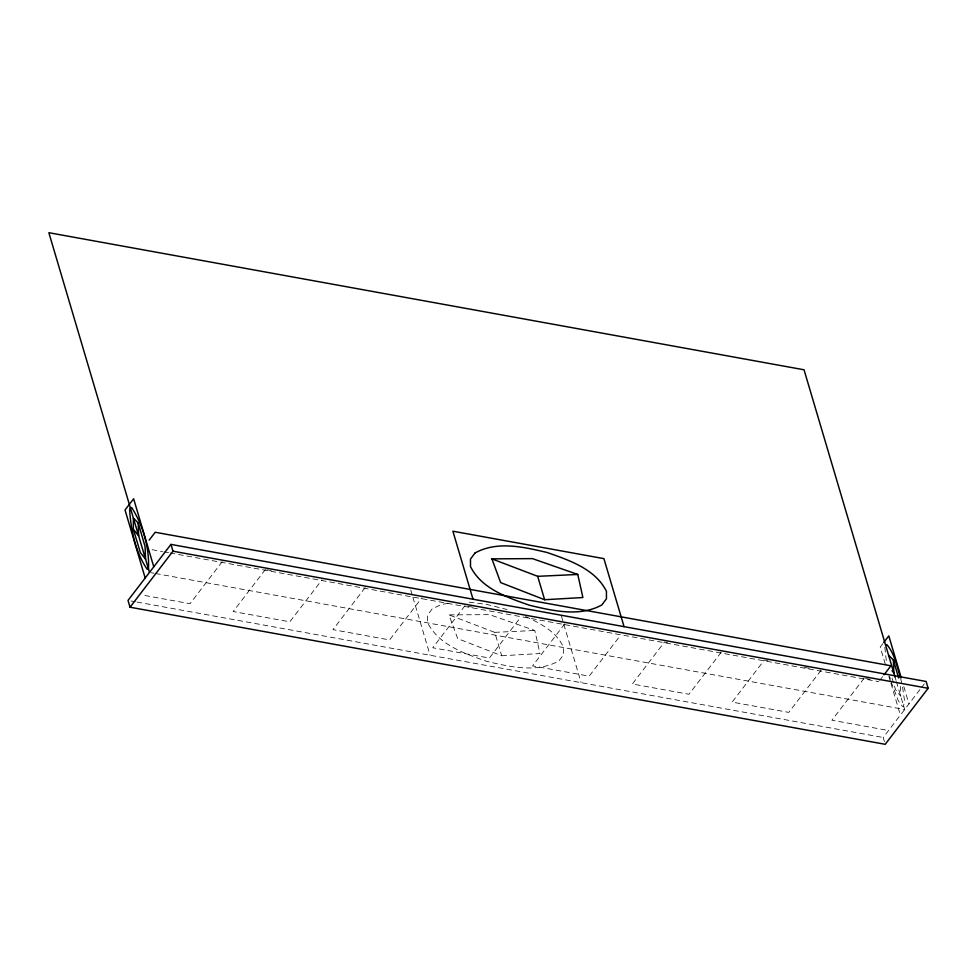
<?xml version="1.0" encoding="UTF-8"?>
<svg xmlns="http://www.w3.org/2000/svg" width="977" height="977" viewBox="0 0 977 977"><rect width="100%" height="100%" fill="white"/><g stroke="black" fill="none" stroke-linecap="round" stroke-linejoin="round"><path stroke-width="0.73" stroke-dasharray="4.88 3.66" d="M884.832 647.226L886.713 664.543M222.219 561.677L190.014 603.701L142.324 595.042M265.378 569.518L233.173 611.529L289.803 621.812L322.019 579.801M365.166 587.629L332.962 629.652L389.603 639.923L421.808 597.912M464.954 605.74L432.75 647.763L489.392 658.046L520.68 617.232M564.755 623.863L532.55 665.874L589.18 676.157L620.468 635.343M721.185 652.257L688.98 694.268L632.339 683.998L664.543 641.974L667.523 642.512M820.973 670.369L788.769 712.392L732.127 702.109L764.332 660.086L768.814 660.904M882.793 643.721L880.228 647.079L885.797 665.899M864.132 678.209L831.928 720.22L888.557 730.503M879.654 680.505L883.123 675.974M884.405 741.592L883.196 737.501L920.761 688.492M921.567 687.442L924.303 683.863M448.077 603.298L441.054 604.592L432.127 608.964L427.535 615.119L427.56 622.618C438.649 644.893 464.71 653.613 486.693 661.331C509.909 666.864 536.788 673.19 558.917 660.941L563.521 654.798L563.497 647.287C556.511 631.704 540.318 623.314 525.541 616.475M501.69 655.762L539.951 653.552L534.834 630.483L489.514 614.643L448.956 614.887L457.7 638.628L501.69 655.762L494.753 632.351L448.956 614.887M494.753 632.351L534.834 630.483M469.18 602.198L486.461 604.348L507.026 609.514M266.868 569.786L271.337 570.592M467.934 606.29L472.416 607.096M804.584 667.401L809.054 668.207M865.622 678.478L870.092 679.284M152.082 549.709L162.597 551.626M164.087 551.895L168.594 552.713M170.096 552.982L878.787 681.628M150.983 572.681L153.987 573.23M155.49 573.499L904.665 709.497M131.016 600.965L135.51 601.783M137.012 602.052L883.196 737.501M891.134 681.824L898.266 700.692L902.345 706.359L903.652 706.09L904.372 699.471L902.467 686.428M892.038 678.038L895.555 689.677L900.757 696.296L900.281 684.987M903.81 686.526L908.964 703.892M895.115 677.269L896.031 680.334M896.422 681.665L904.775 709.876M888.801 676.023L890.511 681.812M890.939 683.265L900.367 715.103M561.396 616.096L581.12 682.667M410.792 590.132L412.502 595.921M412.929 597.362L430.088 655.249M889.62 676.487L890.352 679.174M900.672 678.539L901.869 683.79"/><path stroke-width="1.47" d="M133.324 529.314L133.385 518.091L138.209 522.939L145.048 546.485L145.573 559.198L140.37 552.591L133.324 529.314L138.636 535.799L138.209 522.939M149.139 540.171L155.209 532.257L890.926 665.801L883.99 674.851M170.951 544.397L128.011 600.415L130.026 607.218L885.211 744.303L928.15 688.284L926.135 681.482L170.951 544.397L172.966 551.199L130.026 607.218M883.66 642.597L888.814 635.88L901.246 677.843M885.528 644.881L886.835 644.612C894.59 653.625 896.788 666.106 900.306 677.183M544.629 599.731L582.903 597.533L577.773 574.452L532.453 558.624L491.895 558.868L500.639 582.597L544.629 599.731L537.692 576.332L491.895 558.868M537.692 576.332L577.773 574.452M172.966 551.199L928.15 688.284M888.569 655.176L893.393 660.025L898.62 678.038M892.05 670.723L893.821 672.884L893.393 660.025M895.115 677.269L804.034 369.782L48.85 232.697L149.481 572.412M624.059 626.648L603.908 558.636L452.876 531.207L473.027 599.231M153.768 566.807L133.629 498.783L125.032 509.994L145.182 578.005M129.648 510.141C130.979 530.487 135.534 552.31 147.161 569.273L148.467 569.005C149.53 548.048 143.033 525.15 131.651 507.527L130.344 507.796L129.648 510.141M475.078 552.945L470.474 559.088L470.499 566.599C481.588 588.875 507.661 597.582 529.632 605.3C552.848 610.845 579.727 617.171 601.869 604.922L606.461 598.767L606.436 591.268C595.347 568.993 569.273 560.273 547.303 552.555C524.087 547.022 497.208 540.696 475.078 552.945"/></g></svg>
